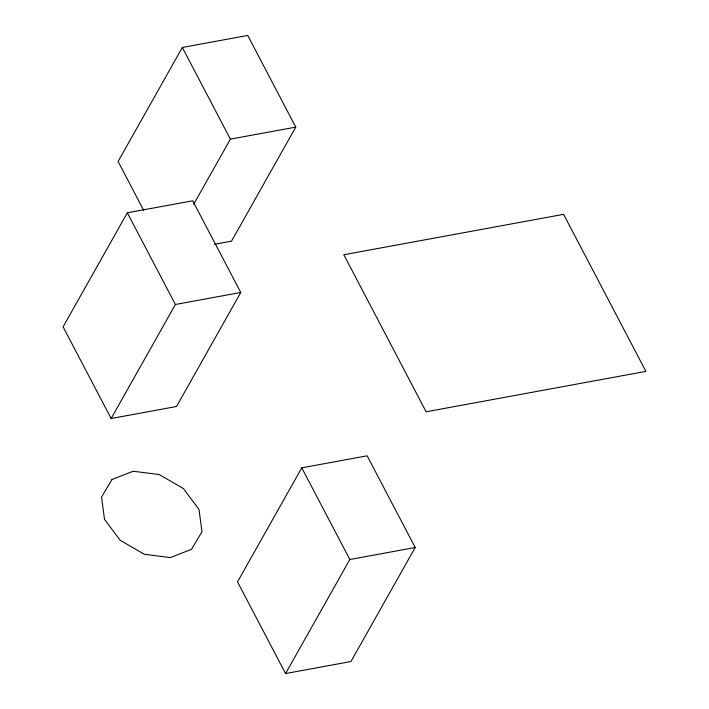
<?xml version="1.0" encoding="UTF-8"?>
<svg xmlns="http://www.w3.org/2000/svg" width="709" height="709" viewBox="0 0 709 709"><rect width="100%" height="100%" fill="white"/><g stroke="black" fill="none" stroke-linecap="round" stroke-linejoin="round"><path stroke-width="1.06" d="M214.366 244.313L231.506 241.166L295.768 127.133L247.716 35.45L182.337 47.468L118.084 161.501L143.643 210.272M127.345 212.806L63.092 326.84L111.145 418.523L176.514 406.505L240.768 292.471L192.715 200.789L127.345 212.806L175.398 304.489L111.145 418.523M193.672 204.307L230.39 139.141L295.768 127.133M301.777 467.834L237.515 581.867L285.567 673.55L350.946 661.532L415.199 547.499L367.147 455.816L301.777 467.834L349.829 559.516L285.567 673.55M175.398 304.489L240.768 292.471M349.829 559.516L415.199 547.499M182.337 47.468L230.39 139.141M112.031 479.479L101.538 497.08L104.507 519.325L120.14 540.249L144.237 554.252L170.364 557.575L191.492 549.333L201.985 531.732L199.016 509.487L183.392 488.563L159.286 474.56L133.168 471.237L112.031 479.479M563.602 214.34L343.812 254.744L426.118 411.778L645.908 371.383L563.602 214.34"/></g></svg>
